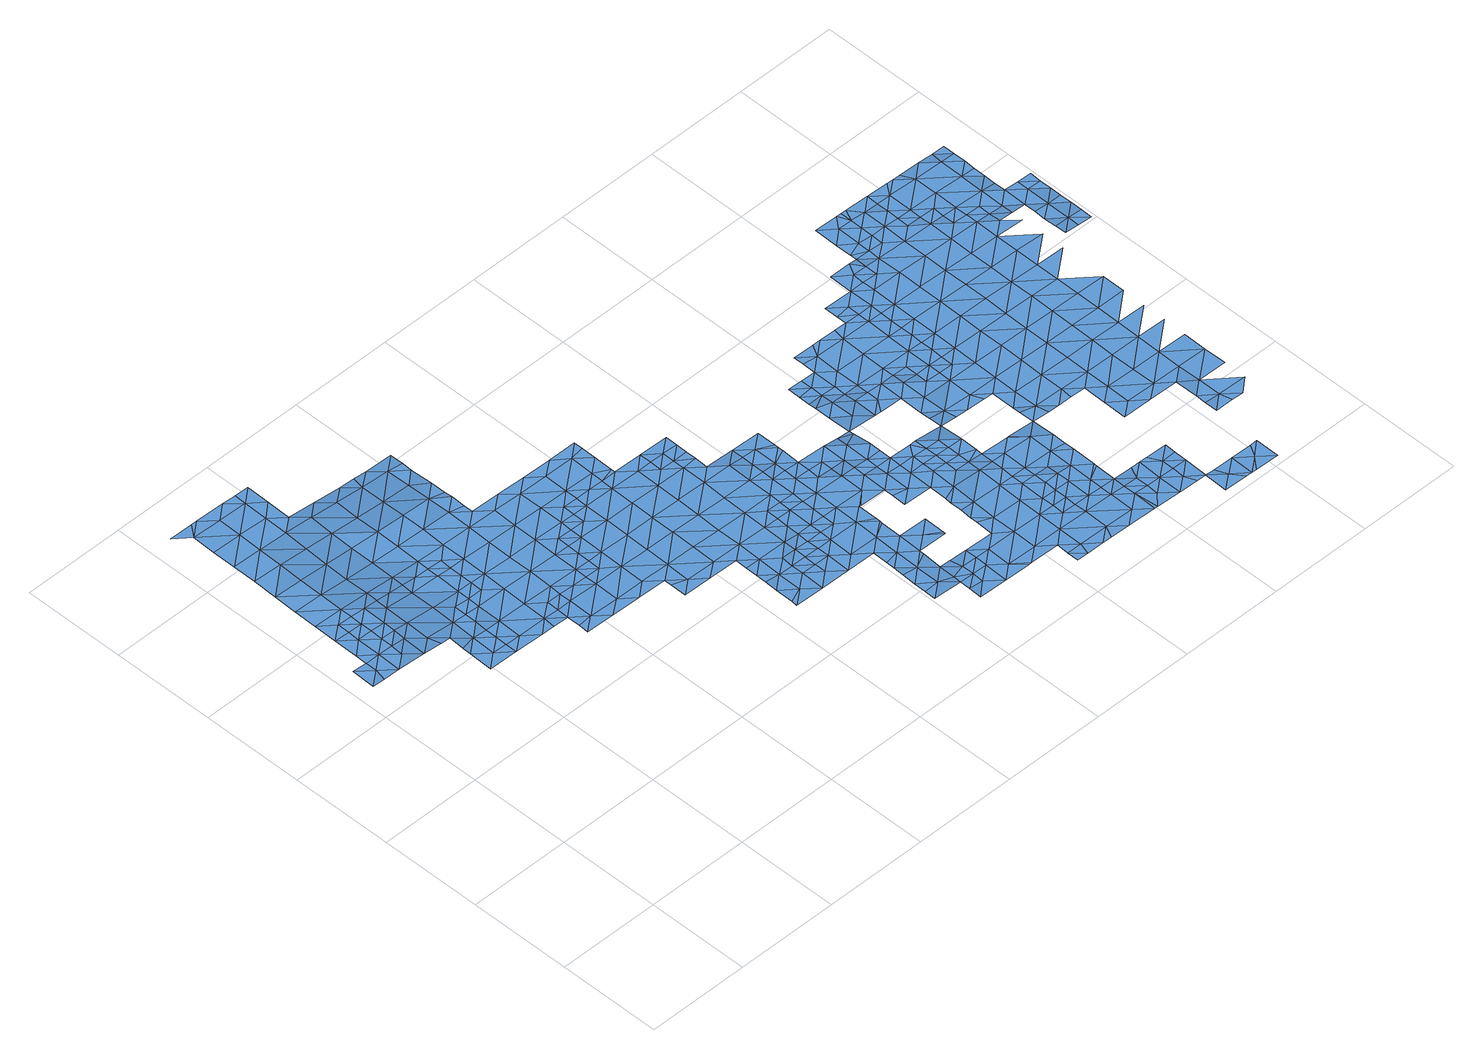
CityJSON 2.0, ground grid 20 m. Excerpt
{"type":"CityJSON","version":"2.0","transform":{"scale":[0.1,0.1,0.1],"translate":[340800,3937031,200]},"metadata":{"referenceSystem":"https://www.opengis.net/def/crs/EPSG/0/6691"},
"CityObjects":{
"waterbody1":{"type":"WaterBody","attributes":{"name":"6","class":"1140","function":"1","WaterBodyRiverFloodingRiskAttribute.description":"3","WaterBodyRiverFloodingRiskAttribute.rankOrg":"2","WaterBodyRiverFloodingRiskAttribute.adminType":"2","WaterBodyRiverFloodingRiskAttribute.scale":"L1"},"geometry":[{"type":"MultiSurface","lod":"1","boundaries":[[[0,1,2]],[[2,3,4]],[[2,1,3]],[[5,6,4]],[[4,3,5]],[[7,4,6]],[[8,9,1]],[[1,9,3]],[[10,3,9]],[[11,7,12]],[[8,13,9]],[[14,15,11]],[[7,6,12]],[[16,13,8]],[[9,17,10]],[[13,17,9]],[[12,6,18]],[[19,20,15]],[[11,12,14]],[[18,21,12]],[[22,19,15]],[[22,15,14]],[[23,14,12]],[[21,23,12]],[[24,20,25]],[[26,27,28]],[[25,20,19]],[[29,22,14]],[[30,23,21]],[[31,32,26]],[[31,24,32]],[[33,27,26]],[[34,29,14]],[[32,24,25]],[[34,14,23]],[[22,29,19]],[[35,33,26]],[[30,36,23]],[[37,25,19]],[[29,37,19]],[[26,32,35]],[[38,39,40]],[[40,41,38]],[[42,32,25]],[[43,38,41]],[[34,23,44]],[[23,36,44]],[[45,42,25]],[[46,33,35]],[[47,29,34]],[[48,49,50]],[[51,44,36]],[[49,39,38]],[[48,39,49]],[[25,37,45]],[[32,52,35]],[[53,47,34]],[[49,54,50]],[[53,34,44]],[[55,37,29]],[[56,50,54]],[[56,57,58]],[[59,49,38]],[[43,59,38]],[[51,60,44]],[[47,55,29]],[[55,45,37]],[[57,56,54]],[[32,42,52]],[[46,35,52]],[[61,53,44]],[[62,54,49]],[[60,61,44]],[[42,45,63]],[[54,64,57]],[[43,65,59]],[[66,46,52]],[[67,49,59]],[[42,68,52]],[[69,47,53]],[[68,42,63]],[[70,45,55]],[[63,45,70]],[[71,59,65]],[[54,62,64]],[[60,72,61]],[[73,69,53]],[[49,67,62]],[[73,53,61]],[[47,69,55]],[[66,52,74]],[[52,68,74]],[[75,76,59]],[[59,71,75]],[[72,77,61]],[[67,59,76]],[[78,70,55]],[[79,80,81]],[[79,64,80]],[[69,78,55]],[[64,62,80]],[[63,70,82]],[[83,62,67]],[[80,84,81]],[[85,82,70]],[[86,81,84]],[[77,86,84]],[[67,76,87]],[[73,61,88]],[[61,77,88]],[[89,69,73]],[[85,70,78]],[[87,76,90]],[[83,67,87]],[[77,84,88]],[[80,62,83]],[[91,73,88]],[[92,78,69]],[[80,93,84]],[[90,94,87]],[[95,93,80]],[[89,92,69]],[[96,82,85]],[[97,88,84]],[[73,91,89]],[[98,85,78]],[[80,83,95]],[[97,91,88]],[[92,98,78]],[[99,87,94]],[[83,87,99]],[[97,84,93]],[[83,100,95]],[[97,101,91]],[[96,85,98]],[[91,102,89]],[[94,103,99]],[[101,102,91]],[[104,83,99]],[[105,93,95]],[[103,106,99]],[[96,98,107]],[[100,105,95]],[[92,89,102]],[[83,104,100]],[[102,108,92]],[[109,101,97]],[[92,110,98]],[[111,112,99]],[[99,112,104]],[[111,99,106]],[[98,113,107]],[[97,93,105]],[[108,110,92]],[[114,109,97]],[[115,116,104]],[[104,116,100]],[[104,112,115]],[[101,109,117]],[[98,110,113]],[[114,97,105]],[[102,101,118]],[[118,101,117]],[[119,102,118]],[[116,120,100]],[[108,102,121]],[[121,102,119]],[[120,122,100]],[[108,123,110]],[[124,113,110]],[[125,114,105]],[[123,108,121]],[[105,100,122]],[[109,114,126]],[[116,127,120]],[[128,110,123]],[[110,128,124]],[[127,129,120]],[[125,105,122]],[[126,114,125]],[[130,131,120]],[[120,131,122]],[[130,120,129]],[[132,125,122]],[[133,126,125]],[[131,132,122]],[[132,134,125]],[[132,131,135]],[[133,125,134]],[[135,136,132]],[[134,137,133]],[[138,132,136]],[[132,139,134]],[[138,139,132]],[[136,140,138]],[[134,139,137]],[[140,141,138]],[[142,139,138]],[[141,140,143]],[[138,141,142]],[[137,139,144]],[[142,145,139]],[[139,145,144]]]}]},
"waterbody2":{"type":"WaterBody","attributes":{"name":"6","class":"1140","function":"1","WaterBodyRiverFloodingRiskAttribute.description":"3","WaterBodyRiverFloodingRiskAttribute.rankOrg":"1","WaterBodyRiverFloodingRiskAttribute.adminType":"2","WaterBodyRiverFloodingRiskAttribute.scale":"L1"},"geometry":[{"type":"MultiSurface","lod":"1","boundaries":[[[146,147,60]],[[146,148,147]],[[149,148,146]],[[58,148,149]],[[57,148,58]],[[57,79,148]],[[57,64,79]],[[72,86,77]],[[86,72,147]],[[86,147,81]],[[13,16,150]],[[79,81,148]],[[56,58,151]],[[151,58,149]],[[151,149,150]],[[150,149,152]],[[152,149,146]],[[146,36,152]],[[81,147,148]],[[72,60,147]],[[51,36,146]],[[30,152,36]],[[150,152,17]],[[153,21,18]],[[18,6,153]],[[6,5,153]],[[16,154,150]],[[155,154,16]],[[156,154,155]],[[156,157,154]],[[157,158,151]],[[158,50,151]],[[48,50,158]],[[41,159,160]],[[160,159,161]],[[161,159,158]],[[39,158,159]],[[161,158,162]],[[163,164,165]],[[163,166,164]],[[0,166,163]],[[163,165,167]],[[167,1,163]],[[168,1,167]],[[168,167,155]],[[5,3,153]],[[3,10,153]],[[10,17,153]],[[17,21,153]],[[152,21,17]],[[30,21,152]],[[40,159,41]],[[40,39,159]],[[48,158,39]],[[50,56,151]],[[162,158,157]],[[157,151,154]],[[168,155,16]],[[154,151,150]],[[13,150,17]],[[168,16,8]],[[8,1,168]],[[0,163,1]],[[146,60,51]]]}]},
"waterbody3":{"type":"WaterBody","attributes":{"name":"6","class":"1140","function":"1","WaterBodyRiverFloodingRiskAttribute.description":"3","WaterBodyRiverFloodingRiskAttribute.rankOrg":"2","WaterBodyRiverFloodingRiskAttribute.adminType":"2","WaterBodyRiverFloodingRiskAttribute.scale":"L1"},"geometry":[{"type":"MultiSurface","lod":"1","boundaries":[[[169,170,171]],[[172,170,169]],[[173,174,172]],[[173,172,169]],[[175,173,169]],[[176,173,175]],[[171,175,169]],[[177,175,171]]]}]},
"waterbody4":{"type":"WaterBody","attributes":{"name":"6","class":"1140","function":"1","WaterBodyRiverFloodingRiskAttribute.description":"3","WaterBodyRiverFloodingRiskAttribute.rankOrg":"2","WaterBodyRiverFloodingRiskAttribute.adminType":"2","WaterBodyRiverFloodingRiskAttribute.scale":"L1"},"geometry":[{"type":"MultiSurface","lod":"1","boundaries":[[[178,179,180]],[[181,182,179]],[[179,183,181]],[[178,183,179]],[[182,184,179]],[[177,185,186]],[[185,187,181]],[[187,188,181]],[[184,189,190]],[[184,190,179]],[[190,180,179]],[[188,182,181]],[[181,186,185]],[[186,181,183]]]}]},
"waterbody5":{"type":"WaterBody","attributes":{"name":"6","class":"1140","function":"1","WaterBodyRiverFloodingRiskAttribute.description":"3","WaterBodyRiverFloodingRiskAttribute.rankOrg":"2","WaterBodyRiverFloodingRiskAttribute.adminType":"2","WaterBodyRiverFloodingRiskAttribute.scale":"L1"},"geometry":[{"type":"MultiSurface","lod":"1","boundaries":[[[191,192,193]],[[194,195,193]],[[195,194,196]],[[195,197,193]],[[193,198,194]],[[193,197,191]],[[192,198,193]]]}]},
"waterbody6":{"type":"WaterBody","attributes":{"name":"6","class":"1140","function":"1","WaterBodyRiverFloodingRiskAttribute.description":"3","WaterBodyRiverFloodingRiskAttribute.rankOrg":"2","WaterBodyRiverFloodingRiskAttribute.adminType":"2","WaterBodyRiverFloodingRiskAttribute.scale":"L1"},"geometry":[{"type":"MultiSurface","lod":"1","boundaries":[[[199,200,201]],[[200,202,201]],[[203,201,204]],[[205,203,206]],[[204,201,202]],[[203,204,207]],[[203,205,201]],[[205,199,201]]]}]},
"waterbody7":{"type":"WaterBody","attributes":{"name":"6","class":"1140","function":"1","WaterBodyRiverFloodingRiskAttribute.description":"3","WaterBodyRiverFloodingRiskAttribute.rankOrg":"1","WaterBodyRiverFloodingRiskAttribute.adminType":"2","WaterBodyRiverFloodingRiskAttribute.scale":"L1"},"geometry":[{"type":"MultiSurface","lod":"1","boundaries":[[[208,209,210]],[[208,211,209]],[[208,212,211]],[[213,214,215]],[[213,210,214]],[[214,216,215]],[[215,216,217]],[[217,216,218]],[[216,219,218]],[[218,220,217]],[[218,221,220]],[[218,222,221]],[[222,218,223]],[[224,225,226]],[[227,225,224]],[[228,229,227]],[[230,231,232]],[[228,233,229]],[[234,235,230]],[[236,234,237]],[[238,180,233]],[[189,239,237]],[[189,184,240]],[[188,241,182]],[[242,243,241]],[[244,245,240]],[[243,246,247]],[[248,249,244]],[[250,251,252]],[[252,253,254]],[[254,255,256]],[[257,258,255]],[[259,242,260]],[[187,261,260]],[[261,187,185]],[[261,185,177]],[[261,262,260]],[[170,263,264]],[[264,263,265]],[[262,266,260]],[[267,268,266]],[[269,270,271]],[[269,272,270]],[[259,260,273]],[[273,260,266]],[[274,273,266]],[[274,266,268]],[[275,268,276]],[[277,258,257]],[[278,258,277]],[[278,279,280]],[[281,279,282]],[[214,210,282]],[[94,90,283]],[[284,285,286]],[[287,288,289]],[[284,206,285]],[[287,289,216]],[[289,219,216]],[[290,291,292]],[[219,223,218]],[[192,191,293]],[[294,143,140]],[[198,293,295]],[[295,296,297]],[[298,297,299]],[[300,299,301]],[[302,303,236]],[[304,300,301]],[[196,194,298]],[[297,298,194]],[[297,198,295]],[[194,198,297]],[[192,293,198]],[[305,306,307]],[[306,308,307]],[[236,237,239]],[[236,239,302]],[[308,239,307]],[[239,189,307]],[[245,307,240]],[[245,305,307]],[[244,249,309]],[[309,245,244]],[[310,256,311]],[[280,279,312]],[[211,313,209]],[[314,215,217]],[[220,315,217]],[[316,278,317]],[[318,319,315]],[[320,321,322]],[[323,322,324]],[[325,323,324]],[[325,324,326]],[[327,328,329]],[[327,330,328]],[[327,71,330]],[[327,283,71]],[[283,327,331]],[[331,327,332]],[[331,332,333]],[[333,332,334]],[[334,332,335]],[[329,335,332]],[[336,337,226]],[[338,226,337]],[[339,224,338]],[[339,228,224]],[[339,340,228]],[[340,339,341]],[[342,340,341]],[[343,340,342]],[[340,343,176]],[[173,176,343]],[[172,174,263]],[[174,265,263]],[[265,174,344]],[[343,344,174]],[[344,343,345]],[[345,343,346]],[[347,344,348]],[[265,344,347]],[[349,350,271]],[[350,349,351]],[[207,350,351]],[[204,350,207]],[[202,350,204]],[[202,269,350]],[[202,352,269]],[[353,199,284]],[[284,199,205]],[[203,207,354]],[[76,75,90]],[[90,75,283]],[[111,355,112]],[[355,356,357]],[[231,356,358]],[[359,326,324]],[[360,359,324]],[[322,360,324]],[[321,360,322]],[[321,361,360]],[[318,315,220]],[[220,221,362]],[[220,362,318]],[[361,318,362]],[[321,318,361]],[[320,318,321]],[[319,363,315]],[[315,363,364]],[[314,217,365]],[[103,94,331]],[[106,103,331]],[[111,106,355]],[[106,333,355]],[[355,333,356]],[[333,358,356]],[[225,358,333]],[[225,232,358]],[[227,232,225]],[[229,232,227]],[[232,229,230]],[[233,230,229]],[[230,233,234]],[[233,237,234]],[[180,237,233]],[[190,237,180]],[[190,189,237]],[[184,182,240]],[[241,240,182]],[[243,240,241]],[[243,244,240]],[[247,244,243]],[[244,247,248]],[[251,247,252]],[[252,247,246]],[[246,253,252]],[[366,253,246]],[[367,253,366]],[[255,253,367]],[[253,255,254]],[[246,243,368]],[[368,243,242]],[[260,242,241]],[[241,187,260]],[[188,187,241]],[[178,180,238]],[[178,238,183]],[[369,183,238]],[[369,238,228]],[[238,233,228]],[[186,183,369]],[[175,186,369]],[[186,175,177]],[[171,261,177]],[[171,170,261]],[[170,262,261]],[[264,262,170]],[[370,262,264]],[[370,266,262]],[[266,370,267]],[[371,267,370]],[[272,267,371]],[[269,267,272]],[[372,267,269]],[[268,267,372]],[[372,276,268]],[[276,372,373]],[[373,374,276]],[[374,275,276]],[[375,278,277]],[[317,278,375]],[[376,316,317]],[[278,316,279]],[[279,316,282]],[[316,286,282]],[[353,286,316]],[[286,214,282]],[[286,287,214]],[[285,287,286]],[[287,285,288]],[[288,285,377]],[[377,285,378]],[[206,378,285]],[[206,379,378]],[[203,379,206]],[[378,379,380]],[[379,354,380]],[[291,219,289]],[[290,219,291]],[[219,290,223]],[[231,358,232]],[[225,334,381]],[[225,381,226]],[[287,216,214]],[[191,143,293]],[[294,293,143]],[[293,294,295]],[[295,294,382]],[[382,294,357]],[[357,294,383]],[[383,294,136]],[[140,136,294]],[[136,135,383]],[[217,315,365]],[[364,365,315]],[[384,313,211]],[[127,116,385]],[[115,385,116]],[[115,112,385]],[[112,355,385]],[[357,385,355]],[[129,385,357]],[[127,385,129]],[[130,129,383]],[[130,383,131]],[[135,131,383]],[[383,129,357]],[[382,357,356]],[[382,356,231]],[[295,382,231]],[[295,231,296]],[[296,231,230]],[[296,230,235]],[[296,235,297]],[[235,299,297]],[[235,301,299]],[[235,236,301]],[[235,234,236]],[[303,301,236]],[[301,303,304]],[[254,386,252]],[[386,250,252]],[[387,254,256]],[[310,387,256]],[[310,388,387]],[[389,390,391]],[[390,389,280]],[[389,311,280]],[[258,280,311]],[[258,278,280]],[[258,311,256]],[[255,258,256]],[[312,390,280]],[[392,312,279]],[[279,281,392]],[[313,281,209]],[[209,281,210]],[[210,281,282]],[[203,354,379]],[[206,284,205]],[[284,286,353]],[[316,376,353]],[[352,372,269]],[[350,269,271]],[[348,344,345]],[[172,263,170]],[[369,176,175]],[[174,173,343]],[[340,176,369]],[[343,342,346]],[[340,369,228]],[[228,227,224]],[[338,224,226]],[[336,226,381]],[[334,335,381]],[[333,334,225]],[[331,333,106]],[[283,331,94]],[[75,71,283]],[[329,332,327]],[[240,307,189]]]}]},
"waterbody8":{"type":"WaterBody","attributes":{"name":"6","class":"1140","function":"1","WaterBodyRiverFloodingRiskAttribute.description":"3","WaterBodyRiverFloodingRiskAttribute.rankOrg":"2","WaterBodyRiverFloodingRiskAttribute.adminType":"2","WaterBodyRiverFloodingRiskAttribute.scale":"L1"},"geometry":[{"type":"MultiSurface","lod":"1","boundaries":[[[393,394,395]],[[396,303,302]],[[395,394,397]],[[396,398,397]],[[398,396,306]],[[308,306,396]],[[303,396,394]],[[302,239,396]],[[239,308,396]],[[300,394,393]],[[394,304,303]],[[304,394,300]],[[397,394,396]]]}]},
"waterbody9":{"type":"WaterBody","attributes":{"name":"6","class":"1140","function":"1","WaterBodyRiverFloodingRiskAttribute.description":"3","WaterBodyRiverFloodingRiskAttribute.rankOrg":"2","WaterBodyRiverFloodingRiskAttribute.adminType":"2","WaterBodyRiverFloodingRiskAttribute.scale":"L1"},"geometry":[{"type":"MultiSurface","lod":"1","boundaries":[[[248,251,399]],[[400,401,399]],[[251,250,399]],[[400,402,401]],[[399,401,249]],[[403,249,401]],[[249,403,404]],[[404,403,306]],[[404,306,305]],[[404,305,245]],[[400,399,405]],[[309,404,245]],[[401,402,406]],[[248,399,249]],[[309,249,404]],[[406,402,407]],[[406,403,401]],[[405,399,250]],[[251,248,247]]]}]},
"waterbody10":{"type":"WaterBody","attributes":{"name":"6","class":"1140","function":"1","WaterBodyRiverFloodingRiskAttribute.description":"3","WaterBodyRiverFloodingRiskAttribute.rankOrg":"2","WaterBodyRiverFloodingRiskAttribute.adminType":"2","WaterBodyRiverFloodingRiskAttribute.scale":"L1"},"geometry":[{"type":"MultiSurface","lod":"1","boundaries":[[[408,409,410]],[[409,408,411]],[[386,254,410]],[[408,410,388]],[[386,410,250]],[[387,410,254]],[[387,388,410]],[[250,410,409]]]}]},
"waterbody11":{"type":"WaterBody","attributes":{"name":"6","class":"1140","function":"1","WaterBodyRiverFloodingRiskAttribute.description":"3","WaterBodyRiverFloodingRiskAttribute.rankOrg":"2","WaterBodyRiverFloodingRiskAttribute.adminType":"2","WaterBodyRiverFloodingRiskAttribute.scale":"L1"},"geometry":[{"type":"MultiSurface","lod":"1","boundaries":[[[412,413,407]],[[413,414,415]],[[412,414,413]],[[407,416,412]],[[415,417,418]],[[417,415,414]],[[412,419,414]],[[412,416,419]],[[420,417,414]],[[421,422,416]],[[414,419,420]],[[416,422,419]],[[417,420,423]],[[424,419,422]],[[422,421,425]],[[426,427,428]],[[429,428,427]],[[430,429,427]],[[431,422,425]],[[424,422,431]],[[432,430,427]],[[425,430,432]],[[433,427,426]],[[434,431,425]],[[434,425,432]],[[427,435,432]],[[436,431,434]],[[437,434,432]],[[427,433,438]],[[435,437,432]],[[439,436,434]],[[440,438,433]],[[435,427,438]],[[434,437,439]],[[441,436,439]],[[440,442,438]],[[443,444,445]],[[446,444,447]],[[448,437,435]],[[446,445,444]],[[435,449,448]],[[442,447,450]],[[447,444,450]],[[435,438,451]],[[438,442,451]],[[444,443,452]],[[451,442,450]],[[453,435,451]],[[454,444,452]],[[449,435,453]],[[455,456,457]],[[458,454,452]],[[450,444,459]],[[460,461,462]],[[461,449,453]],[[460,449,461]],[[456,463,464]],[[455,463,456]],[[444,454,459]],[[461,465,462]],[[451,450,466]],[[467,465,468]],[[469,454,458]],[[467,462,465]],[[450,459,466]],[[455,470,463]],[[465,471,468]],[[453,451,472]],[[473,474,475]],[[476,468,471]],[[464,463,477]],[[478,476,471]],[[475,479,473]],[[451,466,472]],[[474,480,475]],[[461,453,481]],[[482,470,483]],[[461,484,465]],[[469,473,479]],[[463,470,477]],[[483,478,482]],[[459,454,485]],[[454,469,485]],[[481,453,472]],[[478,471,482]],[[481,484,461]],[[459,486,466]],[[485,469,479]],[[470,487,477]],[[465,488,471]],[[489,479,475]],[[487,470,482]],[[484,488,465]],[[490,459,485]],[[491,472,466]],[[471,488,482]],[[492,477,487]],[[475,480,489]],[[493,485,479]],[[459,490,486]],[[489,494,479]],[[495,489,480]],[[482,496,487]],[[487,497,492]],[[481,472,491]],[[498,496,482]],[[466,486,491]],[[498,482,488]],[[493,479,494]],[[499,486,490]],[[484,481,500]],[[501,502,503]],[[504,502,505]],[[500,481,491]],[[504,503,502]],[[484,506,488]],[[490,485,499]],[[497,487,496]],[[499,485,493]],[[502,507,505]],[[508,494,489]],[[505,507,495]],[[509,510,497]],[[511,498,488]],[[486,512,491]],[[484,500,506]],[[510,509,513]],[[501,514,502]],[[509,497,496]],[[489,495,515]],[[516,493,494]],[[517,486,499]],[[518,496,498]],[[488,506,519]],[[495,507,515]],[[520,513,509]],[[508,489,515]],[[514,521,502]],[[516,499,493]],[[502,521,507]],[[511,488,519]],[[486,517,512]],[[522,506,500]],[[500,491,523]],[[516,494,508]],[[524,517,499]],[[523,491,512]],[[518,498,511]],[[509,496,518]],[[507,525,515]],[[520,509,526]],[[518,527,509]],[[528,525,507]],[[525,508,515]],[[522,500,523]],[[519,506,522]],[[524,499,516]],[[519,529,511]],[[524,530,517]],[[526,509,527]],[[512,517,530]],[[525,531,508]],[[530,532,512]],[[519,522,529]],[[533,534,535]],[[534,526,527]],[[533,526,534]],[[523,512,532]],[[536,524,516]],[[516,508,537]],[[511,529,538]],[[518,511,539]],[[540,541,542]],[[543,535,534]],[[541,535,543]],[[522,523,544]],[[527,545,534]],[[541,543,542]],[[546,530,524]],[[527,518,539]],[[511,538,539]],[[523,532,544]],[[544,547,522]],[[522,548,529]],[[549,550,534]],[[534,550,543]],[[551,532,530]],[[527,552,545]],[[534,545,549]],[[552,527,539]],[[529,553,538]],[[546,551,530]],[[551,544,532]],[[548,522,547]],[[542,543,554]],[[555,554,543]],[[555,543,550]],[[538,556,539]],[[557,545,552]],[[553,529,548]],[[553,556,538]],[[552,539,558]],[[544,559,547]],[[560,557,552]],[[558,561,552]],[[561,560,552]],[[562,548,547]],[[558,539,556]],[[548,562,553]],[[563,558,556]],[[553,564,556]],[[565,563,556]],[[553,566,564]],[[565,556,564]],[[567,563,565]]]}]},
"waterbody12":{"type":"WaterBody","attributes":{"name":"6","class":"1140","function":"1","WaterBodyRiverFloodingRiskAttribute.description":"3","WaterBodyRiverFloodingRiskAttribute.rankOrg":"2","WaterBodyRiverFloodingRiskAttribute.adminType":"2","WaterBodyRiverFloodingRiskAttribute.scale":"L1"},"geometry":[{"type":"MultiSurface","lod":"1","boundaries":[[[310,568,388]],[[389,568,310]],[[389,569,568]],[[570,388,568]],[[311,389,310]],[[571,568,569]],[[571,570,568]],[[569,389,391]]]}]},
"waterbody13":{"type":"WaterBody","attributes":{"name":"6","class":"1140","function":"1","WaterBodyRiverFloodingRiskAttribute.description":"3","WaterBodyRiverFloodingRiskAttribute.rankOrg":"3","WaterBodyRiverFloodingRiskAttribute.adminType":"2","WaterBodyRiverFloodingRiskAttribute.scale":"L1"},"geometry":[{"type":"MultiSurface","lod":"1","boundaries":[[[428,572,571]],[[411,572,428]],[[411,408,572]],[[570,571,572]],[[388,570,408]],[[572,408,570]]]}]},
"waterbody14":{"type":"WaterBody","attributes":{"name":"6","class":"1140","function":"1","WaterBodyRiverFloodingRiskAttribute.description":"3","WaterBodyRiverFloodingRiskAttribute.rankOrg":"2","WaterBodyRiverFloodingRiskAttribute.adminType":"2","WaterBodyRiverFloodingRiskAttribute.scale":"L1"},"geometry":[{"type":"MultiSurface","lod":"1","boundaries":[[[573,574,575]],[[363,576,577]],[[574,577,576]],[[578,573,575]],[[573,578,384]],[[579,578,575]],[[580,581,445]],[[384,578,582]],[[313,384,582]],[[392,313,582]],[[313,392,281]],[[583,584,580]],[[312,392,582]],[[390,584,391]],[[213,208,210]],[[585,580,445]],[[585,583,580]],[[314,365,586]],[[208,213,586]],[[213,215,586]],[[586,215,314]],[[579,581,578]],[[580,578,581]],[[578,580,582]],[[582,580,584]],[[582,584,312]],[[390,312,584]],[[365,364,577]],[[365,577,212]],[[212,577,573]],[[211,212,573]],[[583,391,584]],[[364,363,577]],[[586,365,212]],[[574,573,577]],[[573,384,211]],[[208,586,212]]]}]},
"waterbody15":{"type":"WaterBody","attributes":{"name":"6","class":"1140","function":"1","WaterBodyRiverFloodingRiskAttribute.description":"3","WaterBodyRiverFloodingRiskAttribute.rankOrg":"1","WaterBodyRiverFloodingRiskAttribute.adminType":"2","WaterBodyRiverFloodingRiskAttribute.scale":"L1"},"geometry":[{"type":"MultiSurface","lod":"1","boundaries":[[[436,441,587]],[[436,587,431]],[[588,431,587]],[[424,431,588]],[[419,424,420]],[[420,424,588]],[[420,588,423]],[[423,588,589]],[[423,589,590]],[[589,591,590]],[[592,591,589]],[[593,592,589]],[[439,437,594]],[[595,592,596]],[[595,596,478]],[[476,478,596]],[[597,418,417]],[[591,598,599]],[[591,600,598]],[[591,601,600]],[[602,601,592]],[[602,592,457]],[[470,455,595]],[[470,595,483]],[[437,448,594]],[[448,449,594]],[[460,594,449]],[[460,462,594]],[[594,462,603]],[[462,467,603]],[[467,468,603]],[[603,468,596]],[[603,441,594]],[[594,441,439]],[[603,587,441]],[[587,603,593]],[[417,604,597]],[[591,599,590]],[[591,592,601]],[[595,457,592]],[[455,457,595]],[[595,478,483]],[[596,592,593]],[[588,587,593]],[[417,423,604]],[[604,423,590]],[[590,605,604]],[[604,605,606]],[[606,597,604]],[[593,589,588]],[[603,596,593]],[[468,476,596]]]}]},
"waterbody16":{"type":"WaterBody","attributes":{"name":"6","class":"1140","function":"1","WaterBodyRiverFloodingRiskAttribute.description":"3","WaterBodyRiverFloodingRiskAttribute.rankOrg":"2","WaterBodyRiverFloodingRiskAttribute.adminType":"2","WaterBodyRiverFloodingRiskAttribute.scale":"L1"},"geometry":[{"type":"MultiSurface","lod":"1","boundaries":[[[320,319,318]],[[320,322,607]],[[608,609,610]],[[611,609,612]],[[610,609,611]],[[609,608,322]],[[607,322,608]],[[320,607,319]],[[319,607,363]],[[613,363,607]],[[613,607,608]],[[325,612,609]],[[609,323,325]],[[609,322,323]]]}]},
"waterbody17":{"type":"WaterBody","attributes":{"name":"6","class":"1140","function":"1","WaterBodyRiverFloodingRiskAttribute.description":"3","WaterBodyRiverFloodingRiskAttribute.rankOrg":"1","WaterBodyRiverFloodingRiskAttribute.adminType":"2","WaterBodyRiverFloodingRiskAttribute.scale":"L1"},"geometry":[{"type":"MultiSurface","lod":"1","boundaries":[[[326,614,615]],[[614,616,615]],[[617,616,614]],[[617,614,618]],[[619,618,614]],[[326,619,614]]]}]},
"waterbody18":{"type":"WaterBody","attributes":{"name":"6","class":"1140","function":"1","WaterBodyRiverFloodingRiskAttribute.description":"3","WaterBodyRiverFloodingRiskAttribute.rankOrg":"2","WaterBodyRiverFloodingRiskAttribute.adminType":"2","WaterBodyRiverFloodingRiskAttribute.scale":"L1"},"geometry":[{"type":"MultiSurface","lod":"1","boundaries":[[[620,621,622]],[[622,621,623]],[[621,616,617]],[[616,621,624]],[[624,621,620]],[[617,623,621]]]}]},
"waterbody19":{"type":"WaterBody","attributes":{"name":"6","class":"1140","function":"1","WaterBodyRiverFloodingRiskAttribute.description":"3","WaterBodyRiverFloodingRiskAttribute.rankOrg":"1","WaterBodyRiverFloodingRiskAttribute.adminType":"2","WaterBodyRiverFloodingRiskAttribute.scale":"L1"},"geometry":[{"type":"MultiSurface","lod":"1","boundaries":[[[492,497,625]],[[626,625,627]],[[477,492,625]],[[626,477,625]],[[497,510,625]],[[510,627,625]],[[627,510,513]]]}]},
"waterbody20":{"type":"WaterBody","attributes":{"name":"6","class":"1140","function":"1","WaterBodyRiverFloodingRiskAttribute.description":"3","WaterBodyRiverFloodingRiskAttribute.rankOrg":"1","WaterBodyRiverFloodingRiskAttribute.adminType":"2","WaterBodyRiverFloodingRiskAttribute.scale":"L1"},"geometry":[{"type":"MultiSurface","lod":"1","boundaries":[[[533,520,526]],[[520,533,628]],[[541,629,630]],[[629,541,540]],[[520,628,631]],[[632,631,628]],[[632,630,633]],[[633,630,629]],[[628,630,632]],[[631,513,520]],[[533,535,628]],[[628,535,630]],[[541,630,535]]]}]},
"waterbody21":{"type":"WaterBody","attributes":{"name":"6","class":"1140","function":"1","WaterBodyRiverFloodingRiskAttribute.description":"3","WaterBodyRiverFloodingRiskAttribute.rankOrg":"1","WaterBodyRiverFloodingRiskAttribute.adminType":"2","WaterBodyRiverFloodingRiskAttribute.scale":"L1"},"geometry":[{"type":"MultiSurface","lod":"1","boundaries":[[[549,634,550]],[[635,550,634]],[[634,636,635]],[[637,560,561]],[[563,567,637]],[[638,637,567]],[[638,567,639]],[[567,565,639]],[[565,640,639]],[[640,641,639]],[[641,642,639]],[[641,643,642]],[[644,643,641]],[[645,642,643]],[[646,645,643]],[[646,647,645]],[[648,646,643]],[[639,642,638]],[[564,640,565]],[[649,648,644]],[[649,644,650]],[[650,644,651]],[[651,644,652]],[[653,652,644]],[[654,655,656]],[[657,650,651]],[[658,638,642]],[[644,648,643]],[[657,651,659]],[[560,660,634]],[[651,652,661]],[[661,662,651]],[[653,644,641]],[[651,662,663]],[[663,659,651]],[[637,660,560]],[[549,557,634]],[[545,557,549]],[[655,664,636]],[[658,656,638]],[[655,638,656]],[[638,655,660]],[[660,655,636]],[[655,665,664]],[[654,665,655]],[[666,635,667]],[[554,635,666]],[[554,555,635]],[[555,550,635]],[[635,636,667]],[[636,668,667]],[[669,668,636]],[[664,670,669]],[[671,670,664]],[[670,671,672]],[[637,558,563]],[[561,558,637]],[[557,560,634]],[[665,671,664]],[[664,669,636]],[[634,660,636]],[[637,638,660]]]}]}
},
"vertices":[
[35,679,43],[64,679,42],[36,702,43],[64,725,43],[36,749,43],[65,748,43],[65,771,43],[37,795,43],[92,678,42],[92,701,42],[93,725,42],[38,841,43],[94,794,42],[121,701,41],[95,840,41],[39,887,43],[120,678,40],[121,724,41],[94,771,42],[96,932,43],[40,934,44],[122,770,41],[96,886,41],[151,793,39],[41,980,44],[97,979,44],[42,1072,45],[59,1095,45],[14,1096,45],[152,885,38],[150,770,39],[41,1026,44],[98,1025,44],[71,1095,45],[151,839,38],[99,1071,44],[178,769,37],[153,931,40],[260,560,30],[232,583,31],[231,560,31],[231,537,31],[155,1024,42],[288,536,30],[207,792,35],[154,978,42],[128,1094,44],[209,884,35],[232,606,31],[261,606,30],[233,630,32],[207,769,35],[156,1070,43],[208,838,35],[261,652,31],[210,930,36],[233,653,32],[262,675,31],[233,676,32],[316,559,30],[235,768,33],[264,791,32],[318,651,30],[183,1000,41],[290,675,31],[314,536,30],[156,1093,43],[317,605,30],[183,1047,43],[266,883,33],[211,977,38],[344,535,30],[263,768,32],[265,837,33],[184,1093,43],[345,558,30],[345,581,30],[292,767,32],[266,929,32],[291,698,31],[319,697,31],[291,721,31],[239,999,35],[375,650,30],[320,744,31],[267,976,33],[291,744,31],[374,604,30],[320,790,31],[322,882,31],[373,581,30],[321,836,32],[323,928,28],[376,743,30],[402,580,29],[375,696,30],[296,998,30],[377,789,30],[324,975,27],[430,603,29],[432,695,29],[378,835,31],[379,881,29],[430,580,29],[431,649,29],[433,742,29],[458,579,29],[327,998,28],[380,927,26],[406,811,30],[380,974,24],[459,602,29],[459,626,29],[353,997,26],[434,788,29],[460,649,29],[460,672,29],[406,829,30],[407,858,30],[407,873,29],[489,694,29],[408,904,28],[490,741,28],[408,950,25],[409,996,24],[490,787,28],[463,810,29],[488,671,29],[409,970,25],[517,671,28],[517,694,28],[518,717,28],[546,740,28],[519,809,28],[547,786,28],[546,716,28],[574,716,28],[576,808,28],[603,739,28],[604,785,28],[602,715,28],[631,723,28],[632,761,28],[631,715,28],[632,807,28],[632,789,28],
[206,746,34],[263,745,32],[262,698,31],[206,699,34],[149,700,39],[205,653,33],[150,747,39],[93,748,42],[148,654,38],[119,632,39],[156,631,36],[176,631,34],[204,607,32],[203,561,31],[174,538,31],[175,584,32],[175,601,33],[35,656,43],[6,634,43],[30,633,42],[7,680,43],[63,633,42],[91,655,41],
[710,367,26],[738,343,26],[738,366,26],[709,344,26],[681,367,26],[681,344,26],[710,390,26],[682,390,27],[738,389,26],
[740,459,27],[768,458,27],[740,482,27],[767,412,26],[796,435,26],[739,436,27],[796,458,26],[767,389,26],[739,412,26],[795,388,26],[795,411,26],[797,481,26],[768,481,27],
[687,714,28],[687,691,28],[715,690,28],[715,667,28],[744,689,28],[743,667,28],[744,713,28],[687,668,28],
[905,201,20],[871,202,21],[876,179,20],[848,202,22],[876,156,20],[848,171,21],[905,178,20],[904,155,20],[848,156,21],
[1103,198,19],[1104,221,19],[1075,198,19],[1132,221,19],[1132,197,19],[1075,175,19],[1046,176,19],[1074,152,19],[1045,130,19],[1102,129,19],[1101,82,19],[1045,83,19],[1158,81,18],[1129,59,18],[1090,59,19],[1072,60,19],[598,461,27],[542,508,28],[541,462,28],[599,507,28],[655,460,27],[655,506,27],[656,553,28],[600,600,28],[600,554,28],[712,505,27],[713,552,27],[714,598,28],[770,551,27],[769,504,27],[711,459,27],[797,527,26],[825,457,26],[824,411,26],[852,387,25],[880,410,25],[881,456,25],[853,480,25],[908,386,24],[909,433,24],[910,456,24],[910,479,23],[966,432,23],[937,432,23],[937,409,24],[936,363,24],[965,385,23],[964,339,23],[993,362,23],[964,305,22],[992,315,22],[851,348,26],[823,365,26],[766,366,26],[765,320,26],[709,321,26],[737,297,26],[680,298,26],[822,319,26],[821,272,25],[850,295,25],[820,226,24],[792,229,24],[792,203,23],[793,250,25],[851,341,26],[851,336,25],[907,294,24],[878,271,24],[963,293,21],[991,269,20],[1048,268,19],[1049,314,20],[1076,245,19],[1047,222,19],[373,558,30],[933,178,19],[932,132,19],[990,177,19],[989,131,19],[960,108,19],[1017,107,19],[1037,60,19],[1016,83,19],[1016,61,19],[659,691,28],[602,692,28],[658,645,28],[657,599,28],[715,644,28],[743,646,28],[742,620,28],[799,619,26],[770,597,28],[798,550,27],[798,573,26],[799,596,26],[854,503,25],[854,526,25],[825,503,26],[826,527,26],[882,479,24],[1021,361,22],[1021,338,22],[1077,291,20],[1104,244,19],[1102,152,19],[1159,128,18],[990,223,19],[962,247,20],[1187,104,17],[1187,127,17],[1215,103,16],[1214,80,16],[1243,103,15],[1272,102,15],[1271,79,14],[1300,102,15],[1299,56,14],[372,511,30],[343,489,30],[400,488,29],[344,508,30],[430,557,29],[429,510,29],[486,556,29],[485,509,29],[457,487,29],[513,471,28],[513,440,28],[569,439,27],[626,438,27],[654,414,27],[625,415,27],[625,391,27],[653,368,26],[652,322,26],[624,345,26],[625,371,27],[623,299,26],[624,310,26],[791,179,23],[820,180,23],[791,157,23],[849,240,24],[962,200,19],[847,135,21],[487,602,29],[544,601,28],[545,647,28],[543,555,28],[1281,56,14],[1242,57,15],[1193,58,16],[1186,58,17],[1187,150,18],[1159,151,18],[1131,151,19],[908,368,24],[907,340,24],[856,387,25],[710,413,27],[793,296,26],[793,267,25],[849,249,24],[906,248,24],[906,253,24],[963,270,21],[962,234,20],[954,108,19],[903,109,19],[875,133,20],[847,110,20],[513,486,28],[601,646,28],[545,693,28],[1132,244,18],[488,648,29],[965,408,23],[993,385,23],[1022,384,22],[1049,338,21],[1077,314,19],[1077,337,20],[1076,268,19],
[856,618,25],[827,596,25],[855,580,26],[826,550,26],[855,572,26],[855,562,26],
[938,455,23],[967,478,22],[939,501,22],[967,514,18],[911,525,23],[882,502,24],[966,455,23],[941,524,20],[967,524,17],
[1022,407,22],[1010,431,22],[994,408,23],[1022,431,22],
[996,547,15],[968,570,14],[997,593,13],[969,602,13],[1024,523,13],[997,616,12],[969,616,12],[1025,569,13],[1025,592,12],[1036,523,13],[1053,546,12],[1026,615,12],[1053,569,12],[1081,522,12],[1112,429,14],[1108,452,14],[1079,430,16],[1080,457,14],[1080,476,13],[1082,568,12],[1109,498,12],[1136,429,13],[1109,545,12],[1165,497,11],[1110,568,11],[1137,521,12],[1164,451,12],[1138,544,11],[1174,428,12],[1138,567,11],[1192,427,12],[1225,334,13],[1219,358,13],[1191,335,14],[1191,366,13],[1192,381,12],[1166,520,11],[1194,520,11],[1220,404,12],[1221,450,12],[1247,334,12],[1222,496,11],[1276,357,12],[1169,705,11],[1141,725,11],[1141,706,11],[1274,334,12],[1277,403,11],[1194,543,11],[1223,543,11],[1195,566,11],[1169,728,11],[1141,752,11],[1224,589,11],[1278,449,11],[1195,589,11],[1196,612,11],[1304,333,12],[1197,705,11],[1224,635,11],[1279,495,11],[1303,287,12],[1302,241,12],[1331,263,12],[1196,635,11],[1198,751,10],[1196,659,11],[1332,309,12],[1359,240,12],[1279,542,11],[1225,681,11],[1197,682,11],[1280,588,11],[1333,356,11],[1334,448,11],[1226,727,10],[1281,634,11],[1388,262,12],[1334,402,11],[1335,494,11],[1226,751,10],[1389,355,11],[1389,308,11],[1416,239,12],[1283,726,10],[1255,750,10],[1282,680,11],[1390,401,11],[1336,541,11],[1449,146,15],[1443,169,15],[1414,146,15],[1414,172,14],[1415,192,14],[1337,587,11],[1444,215,14],[1445,307,11],[1283,773,9],[1255,773,10],[1338,679,9],[1392,493,11],[1256,796,9],[1471,145,15],[1444,261,12],[1446,354,11],[1391,447,11],[1339,725,9],[1338,633,10],[1284,796,9],[1499,168,15],[1393,586,10],[1393,540,11],[1447,400,11],[1501,260,12],[1312,795,8],[1340,772,8],[1500,214,14],[1394,632,9],[1448,446,11],[1502,306,11],[1448,492,11],[1313,818,8],[1341,818,8],[1313,841,8],[1503,399,11],[1503,353,11],[1395,678,8],[1396,724,8],[1314,888,8],[1313,865,8],[1323,887,8],[1342,864,7],[1449,539,10],[1369,794,7],[1504,445,11],[1450,585,9],[1451,631,8],[1369,817,7],[1370,840,7],[1505,491,10],[1397,771,7],[1452,677,7],[1371,887,6],[1370,864,6],[1453,723,6],[1397,794,6],[1425,747,7],[1507,584,7],[1426,793,6],[1425,770,6],[1508,630,6],[1453,746,6],[1481,700,6],[1481,723,5],[1508,676,5],[1481,746,5],
[1049,361,21],[1078,350,20],[1050,384,21],[1078,383,21],
[1050,407,21],
[1160,220,18],[1188,196,18],[1189,243,18],[1188,190,18],[1159,174,18],[1161,266,18],[1189,261,18],[1162,312,17],[1190,289,18],[1104,267,19],[1134,336,18],[1105,313,19],[1137,336,18],[1103,175,19],
[1110,591,11],[1054,592,11],[1054,638,11],[1027,662,11],[1055,684,11],[1112,683,11],[1111,637,11],[1166,544,11],[1169,682,11],[1168,636,11],[969,638,12],[1027,708,11],[1027,688,11],[1068,707,11],[1084,707,11],[1116,706,11],[1167,590,11],[998,639,12],[998,662,12],[970,663,12],
[1215,127,16],[1244,149,16],[1272,126,15],[1259,149,16],[1301,148,15],[1300,127,15],[1225,150,16],
[1327,32,13],[1317,55,13],[1356,55,13],[1355,9,13],[1344,9,13],[1298,10,13],
[1412,54,13],[1384,31,13],[1412,7,13],[1365,8,13],[1397,54,13],
[1227,774,10],[1199,797,10],[1240,797,10],
[1284,819,9],[1304,888,8],[1285,865,9],[1256,809,9],[1256,842,9],[1257,889,9],
[1398,817,6],[1398,863,6],[1455,862,4],[1453,770,6],[1510,769,4],[1509,722,4],[1509,699,5],[1537,699,3],[1538,745,3],[1566,721,2],[1565,675,3],[1566,744,2],[1594,721,1],[1595,744,1],[1594,698,1],[1593,675,2],[1593,652,2],[1564,629,4],[1536,653,4],[1537,676,4],[1539,814,2],[1511,815,3],[1539,791,2],[1593,628,3],[1538,768,2],[1592,605,3],[1454,816,5],[1536,629,5],[1536,606,6],[1564,606,4],[1512,861,3],[1540,837,2],[1415,886,5],[1427,886,5],[1442,885,5],[1484,885,3],[1514,884,2],[1540,861,2],[1540,884,2]
]}
